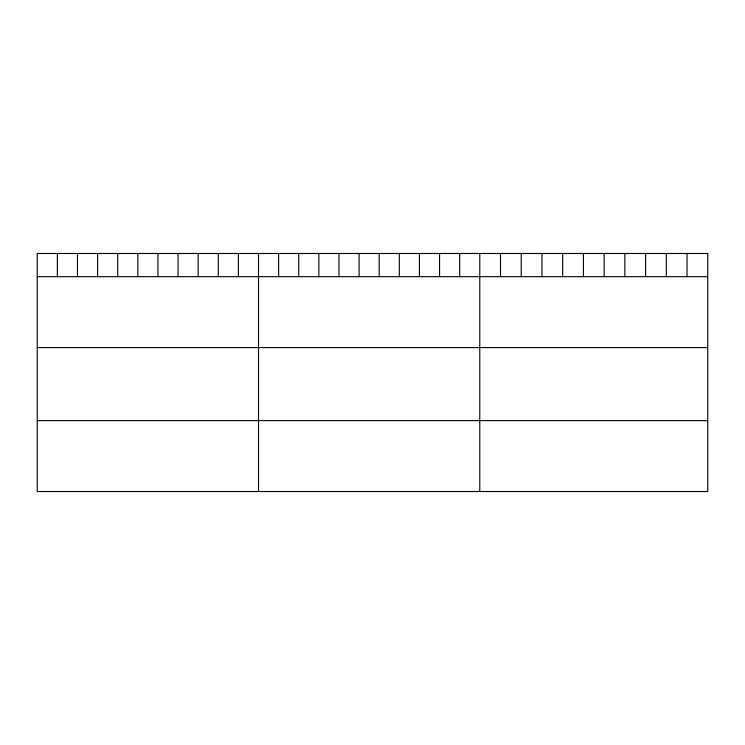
<?xml version="1.0" encoding="UTF-8"?>
<svg xmlns="http://www.w3.org/2000/svg" width="745" height="745" viewBox="0 0 745 745"><rect width="100%" height="100%" fill="white"/><g stroke="black" fill="none" stroke-linecap="round" stroke-linejoin="round"><path stroke-width="1.12" d="M37.25 276.674L707.75 276.674M37.25 347.57L707.75 347.57M37.25 420.618L707.75 420.618M687.03 253.486L687.03 276.674M666.3 253.486L666.3 276.674M645.58 253.486L645.58 276.674M624.85 253.486L624.85 276.674M604.13 253.486L604.13 276.674M583.4 253.486L583.4 276.674M562.68 253.486L562.68 276.674M541.95 253.486L541.95 276.674M521.23 253.486L521.23 276.674M500.5 253.486L500.5 276.674M479.78 253.486L479.78 491.514M459.665 253.486L459.665 276.674M439.55 253.486L439.55 276.674M419.435 253.486L419.435 276.674M399.32 253.486L399.32 276.674M379.205 253.486L379.205 276.674M359.09 253.486L359.09 276.674M338.975 253.486L338.975 276.674M318.86 253.486L318.86 276.674M298.745 253.486L298.745 276.674M278.63 253.486L278.63 276.674M258.515 253.486L258.515 491.514M238.4 253.486L238.4 276.674M218.285 253.486L218.285 276.674M198.17 253.486L198.17 276.674M178.055 253.486L178.055 276.674M157.94 253.486L157.94 276.674M137.825 253.486L137.825 276.674M117.71 253.486L117.71 276.674M97.595 253.486L97.595 276.674M77.48 253.486L77.48 276.674M57.365 253.486L57.365 276.674M707.75 253.486L37.25 253.486L37.25 491.514L707.75 491.514L707.75 253.486"/></g></svg>
